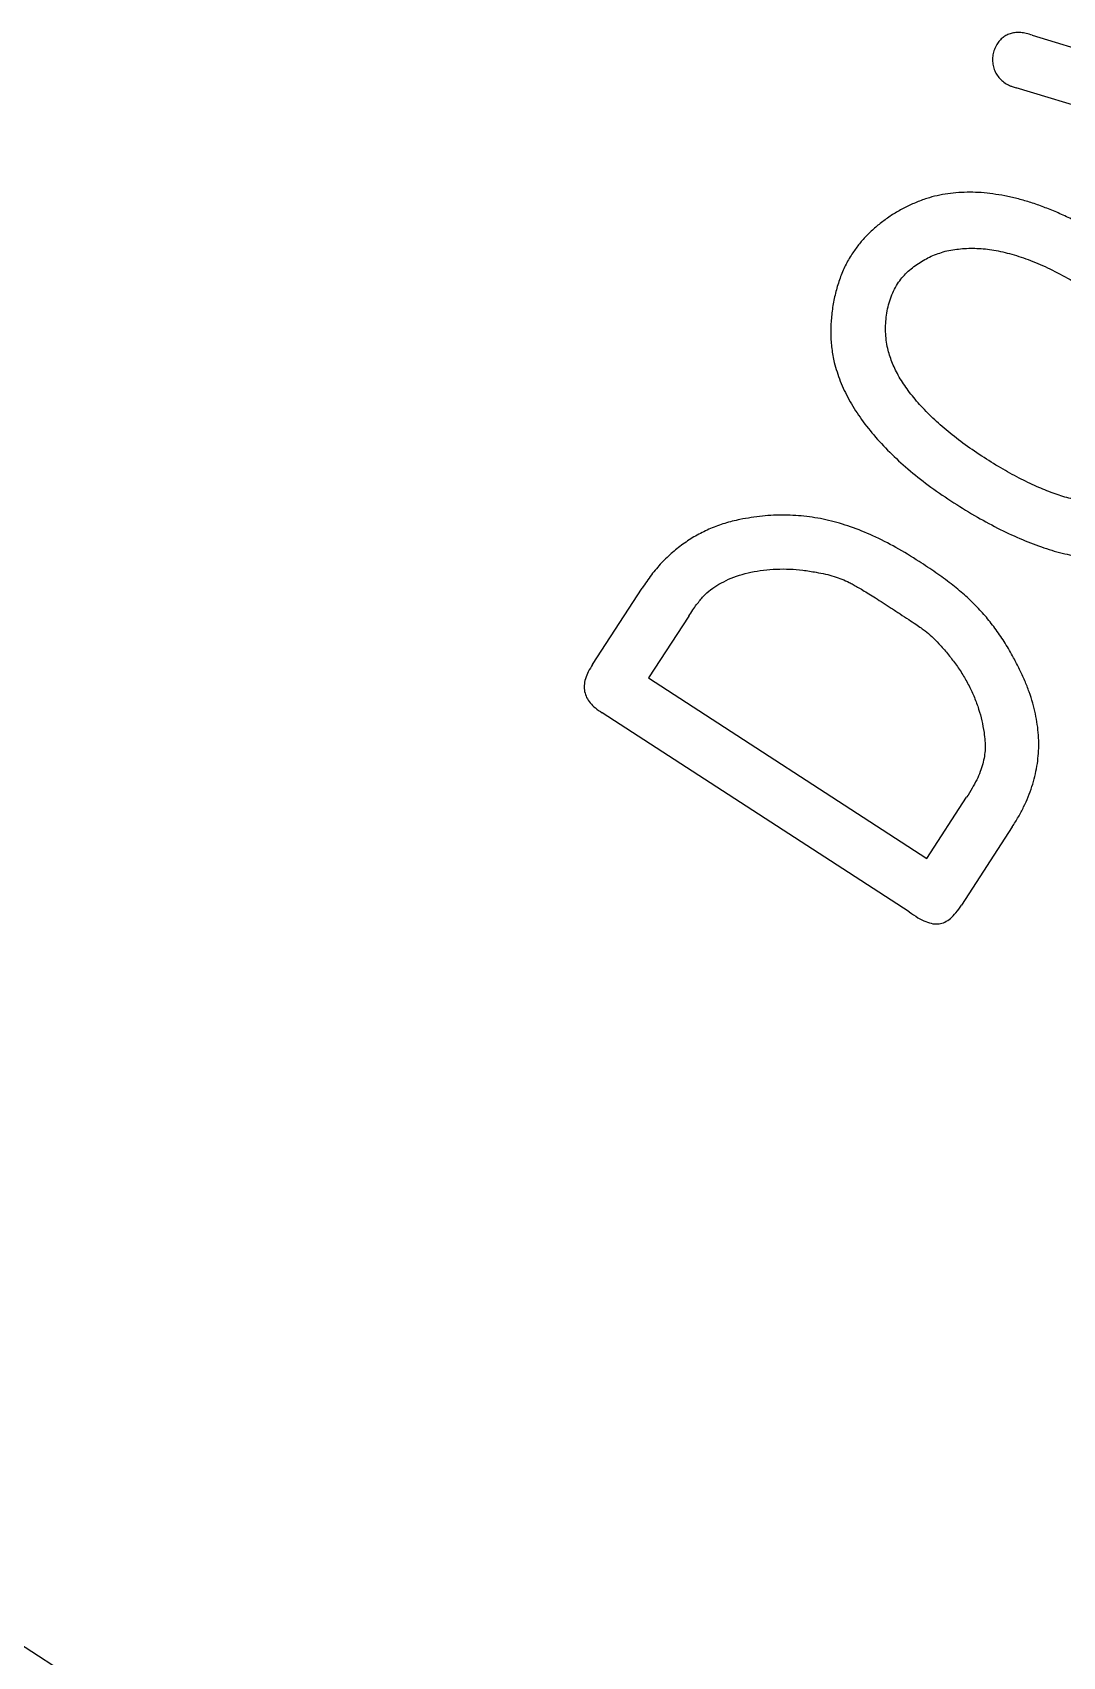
# Model space of a CAD drawing. Header units: millimetres. Extents: x -219 to 14, y 168 to 388.
# Drawn here: x -195.59 to -186.76, y 294.36 to 308.29 of the extents above; entities that cross this region are included whole.
import ezdxf

# ---------------------------------------------------------------- set-up
doc = ezdxf.new("R2010")
doc.units = ezdxf.units.MM
doc.layers.get('0').update_dxf_attribs({"linetype": 'CONTINUOUS'})

msp = doc.modelspace()

# ---------------------------------------------------------------- linework, layer by layer
for p, q in [((-187.021, 308.269), (-184.582, 307.524)), ((-184.035, 306.865), (-187.159, 307.818)), ((-188.568, 306.391), (-188.568, 306.391)), ((-213.231, 305.849), (-165.026, 274.549)), ((-190.791, 302.871), (-190.367, 303.524)), ((-189.967, 303.284), (-190.311, 302.754)), ((-190.311, 302.754), (-187.926, 301.205)), ((-188.076, 300.746), (-190.71, 302.456)), ((-187.926, 301.205), (-187.584, 301.731)), ((-187.193, 301.476), (-187.629, 300.805))]:
    msp.add_line(p, q)
for points, knots in [([(-187.021, 308.269), (-187.038, 308.275), (-187.071, 308.285), (-187.118, 308.292), (-187.162, 308.293), (-187.202, 308.285), (-187.24, 308.272), (-187.273, 308.251), (-187.302, 308.224), (-187.317, 308.201), (-187.324, 308.189)], [0, 0, 0, 0, 0.156427, 0.295469, 0.420107, 0.538445, 0.649334, 0.762668, 0.878025, 1, 1, 1, 1]), ([(-187.324, 308.189), (-187.332, 308.175), (-187.348, 308.147), (-187.359, 308.101), (-187.364, 308.055), (-187.358, 308.009), (-187.345, 307.965), (-187.322, 307.924), (-187.293, 307.887), (-187.267, 307.869), (-187.254, 307.859)], [0, 0, 0, 0, 0.130689, 0.25312, 0.375136, 0.498492, 0.624947, 0.745024, 0.869552, 1, 1, 1, 1]), ([(-187.254, 307.859), (-187.247, 307.855), (-187.235, 307.848), (-187.216, 307.837), (-187.19, 307.827), (-187.171, 307.822), (-187.159, 307.818)], [0, 0, 0, 0, 0.213858, 0.404481, 0.646641, 1, 1, 1, 1]), ([(-187.925, 306.869), (-187.958, 306.857), (-188.024, 306.833), (-188.118, 306.789), (-188.209, 306.738), (-188.294, 306.679), (-188.374, 306.615), (-188.447, 306.546), (-188.512, 306.472), (-188.549, 306.418), (-188.568, 306.391)], [0, 0, 0, 0, 0.128897, 0.256024, 0.383031, 0.510763, 0.636864, 0.759967, 0.880017, 1, 1, 1, 1]), ([(-186.239, 306.437), (-186.279, 306.463), (-186.358, 306.515), (-186.479, 306.584), (-186.596, 306.649), (-186.712, 306.705), (-186.824, 306.757), (-186.936, 306.8), (-187.044, 306.838), (-187.151, 306.868), (-187.255, 306.892), (-187.358, 306.908), (-187.458, 306.92), (-187.556, 306.922), (-187.652, 306.92), (-187.745, 306.91), (-187.837, 306.894), (-187.896, 306.877), (-187.925, 306.869)], [0, 0, 0, 0, 0.080431, 0.157744, 0.231975, 0.303788, 0.372682, 0.438911, 0.50297, 0.564688, 0.624109, 0.681595, 0.737386, 0.791932, 0.845168, 0.897479, 0.948881, 1, 1, 1, 1]), ([(-187.769, 306.415), (-187.725, 306.423), (-187.635, 306.441), (-187.494, 306.443), (-187.347, 306.428), (-187.193, 306.391), (-187.032, 306.338), (-186.865, 306.264), (-186.691, 306.173), (-186.576, 306.1), (-186.517, 306.062)], [0, 0, 0, 0, 0.1008709, 0.2051522, 0.3147723, 0.4325475, 0.5589005, 0.6946345, 0.8414644, 1, 1, 1, 1]), ([(-188.568, 306.391), (-188.588, 306.358), (-188.627, 306.292), (-188.672, 306.184), (-188.707, 306.069), (-188.733, 305.949), (-188.747, 305.825), (-188.751, 305.702), (-188.743, 305.58), (-188.728, 305.5), (-188.721, 305.461)], [0, 0, 0, 0, 0.1180931, 0.2389474, 0.3628307, 0.4912953, 0.6214284, 0.7489627, 0.8747164, 1, 1, 1, 1]), ([(-188.721, 305.461), (-188.704, 305.407), (-188.671, 305.298), (-188.595, 305.141), (-188.499, 304.986), (-188.381, 304.835), (-188.243, 304.688), (-188.087, 304.543), (-187.912, 304.404), (-187.785, 304.318), (-187.72, 304.274)], [0, 0, 0, 0, 0.105705, 0.215134, 0.329018, 0.449631, 0.576639, 0.710541, 0.851416, 1, 1, 1, 1]), ([(-187.455, 304.658), (-187.509, 304.695), (-187.614, 304.765), (-187.759, 304.879), (-187.888, 304.995), (-188, 305.112), (-188.095, 305.23), (-188.171, 305.347), (-188.228, 305.464), (-188.25, 305.544), (-188.261, 305.582)], [0, 0, 0, 0, 0.156015, 0.302721, 0.440716, 0.570083, 0.690884, 0.801727, 0.904106, 1, 1, 1, 1]), ([(-186.328, 304.252), (-186.368, 304.252), (-186.452, 304.25), (-186.579, 304.266), (-186.71, 304.296), (-186.846, 304.339), (-186.989, 304.398), (-187.138, 304.47), (-187.296, 304.557), (-187.401, 304.624), (-187.455, 304.658)], [0, 0, 0, 0, 0.100096, 0.204761, 0.314883, 0.431713, 0.556714, 0.693411, 0.840791, 1, 1, 1, 1]), ([(-187.72, 304.274), (-187.652, 304.231), (-187.521, 304.149), (-187.324, 304.041), (-187.133, 303.951), (-186.948, 303.877), (-186.769, 303.824), (-186.596, 303.787), (-186.43, 303.767), (-186.321, 303.769), (-186.268, 303.77)], [0, 0, 0, 0, 0.153117, 0.297146, 0.432019, 0.559217, 0.67873, 0.790972, 0.898008, 1, 1, 1, 1]), ([(-189.528, 304.114), (-189.572, 304.104), (-189.658, 304.084), (-189.78, 304.038), (-189.897, 303.982), (-190.005, 303.913), (-190.107, 303.833), (-190.202, 303.742), (-190.29, 303.639), (-190.341, 303.563), (-190.367, 303.524)], [0, 0, 0, 0, 0.1272134, 0.2506404, 0.3724946, 0.493323, 0.6158834, 0.7397194, 0.8676189, 1, 1, 1, 1]), ([(-187.991, 303.753), (-188.057, 303.795), (-188.185, 303.875), (-188.383, 303.974), (-188.575, 304.053), (-188.765, 304.109), (-188.955, 304.143), (-189.145, 304.154), (-189.337, 304.148), (-189.464, 304.125), (-189.528, 304.114)], [0, 0, 0, 0, 0.144255, 0.279624, 0.407417, 0.528415, 0.645397, 0.762052, 0.879968, 1, 1, 1, 1]), ([(-189.708, 303.558), (-189.68, 303.573), (-189.625, 303.604), (-189.532, 303.637), (-189.432, 303.663), (-189.326, 303.681), (-189.214, 303.69), (-189.101, 303.689), (-188.987, 303.681), (-188.911, 303.668), (-188.873, 303.661)], [0, 0, 0, 0, 0.108815, 0.223046, 0.34223, 0.469524, 0.599834, 0.731986, 0.864687, 1, 1, 1, 1]), ([(-188.873, 303.661), (-188.847, 303.656), (-188.795, 303.647), (-188.722, 303.626), (-188.654, 303.603), (-188.6, 303.579), (-188.556, 303.556), (-188.517, 303.533), (-188.472, 303.507), (-188.421, 303.475), (-188.363, 303.439), (-188.299, 303.398), (-188.228, 303.352), (-188.18, 303.32), (-188.154, 303.303)], [0, 0, 0, 0, 0.099136, 0.193652, 0.281365, 0.36547, 0.411235, 0.466023, 0.530927, 0.604906, 0.688993, 0.783209, 0.886537, 1, 1, 1, 1]), ([(-187.181, 302.927), (-187.205, 302.969), (-187.25, 303.052), (-187.33, 303.167), (-187.413, 303.275), (-187.504, 303.375), (-187.605, 303.47), (-187.72, 303.565), (-187.85, 303.66), (-187.943, 303.722), (-187.991, 303.753)], [0, 0, 0, 0, 0.122914, 0.242316, 0.358054, 0.471139, 0.588026, 0.714383, 0.852054, 1, 1, 1, 1]), ([(-189.967, 303.284), (-189.955, 303.302), (-189.934, 303.336), (-189.901, 303.382), (-189.871, 303.421), (-189.833, 303.467), (-189.78, 303.514), (-189.732, 303.543), (-189.708, 303.558)], [0, 0, 0, 0, 0.167038, 0.313531, 0.445257, 0.560315, 0.776449, 1, 1, 1, 1]), ([(-188.154, 303.303), (-188.13, 303.287), (-188.085, 303.258), (-188.024, 303.219), (-187.977, 303.186), (-187.93, 303.152), (-187.878, 303.109), (-187.843, 303.069), (-187.823, 303.048)], [0, 0, 0, 0, 0.2075484, 0.3818107, 0.5169697, 0.6189552, 0.7967351, 1, 1, 1, 1]), ([(-187.823, 303.048), (-187.797, 303.02), (-187.746, 302.965), (-187.679, 302.875), (-187.616, 302.783), (-187.563, 302.687), (-187.516, 302.588), (-187.48, 302.488), (-187.452, 302.388), (-187.441, 302.32), (-187.435, 302.286)], [0, 0, 0, 0, 0.131076, 0.260457, 0.387849, 0.515049, 0.639819, 0.762628, 0.881718, 1, 1, 1, 1]), ([(-190.791, 302.871), (-190.804, 302.85), (-190.829, 302.811), (-190.854, 302.75), (-190.866, 302.692), (-190.862, 302.636), (-190.844, 302.585), (-190.813, 302.537), (-190.767, 302.493), (-190.73, 302.469), (-190.71, 302.456)], [0, 0, 0, 0, 0.149708, 0.282347, 0.399883, 0.508426, 0.616661, 0.730264, 0.85635, 1, 1, 1, 1]), ([(-187.193, 301.476), (-187.175, 301.505), (-187.14, 301.56), (-187.095, 301.647), (-187.055, 301.733), (-187.023, 301.821), (-186.999, 301.909), (-186.98, 301.997), (-186.969, 302.085), (-186.964, 302.174), (-186.967, 302.264), (-186.977, 302.355), (-186.994, 302.447), (-187.016, 302.541), (-187.048, 302.636), (-187.085, 302.732), (-187.13, 302.83), (-187.164, 302.894), (-187.181, 302.927)], [0, 0, 0, 0, 0.065537, 0.128894, 0.190513, 0.250819, 0.31017, 0.368743, 0.426366, 0.484321, 0.542747, 0.602028, 0.662919, 0.725322, 0.790697, 0.857753, 0.927457, 1, 1, 1, 1]), ([(-187.435, 302.286), (-187.432, 302.262), (-187.426, 302.216), (-187.424, 302.147), (-187.431, 302.081), (-187.445, 302.015), (-187.468, 301.948), (-187.497, 301.878), (-187.538, 301.805), (-187.568, 301.756), (-187.584, 301.731)], [0, 0, 0, 0, 0.120567, 0.236688, 0.349281, 0.461125, 0.577512, 0.706025, 0.846945, 1, 1, 1, 1]), ([(-188.076, 300.746), (-188.052, 300.729), (-188.007, 300.698), (-187.938, 300.663), (-187.877, 300.644), (-187.821, 300.641), (-187.769, 300.658), (-187.719, 300.691), (-187.672, 300.741), (-187.644, 300.782), (-187.629, 300.805)], [0, 0, 0, 0, 0.165632, 0.307111, 0.42353, 0.521468, 0.616875, 0.724163, 0.850235, 1, 1, 1, 1])]:
    msp.add_open_spline(points, degree=3, knots=knots)
for points in [[(-188.177, 306.137), (-188.152, 306.171), (-188.1, 306.237), (-187.998, 306.313), (-187.889, 306.376), (-187.809, 306.402), (-187.769, 306.415)], [(-188.261, 305.582), (-188.271, 305.629), (-188.284, 305.724), (-188.274, 305.868), (-188.243, 306.009), (-188.201, 306.096), (-188.177, 306.137)]]:
    msp.add_open_spline(points, degree=3)

doc.saveas('drawing.dxf')
